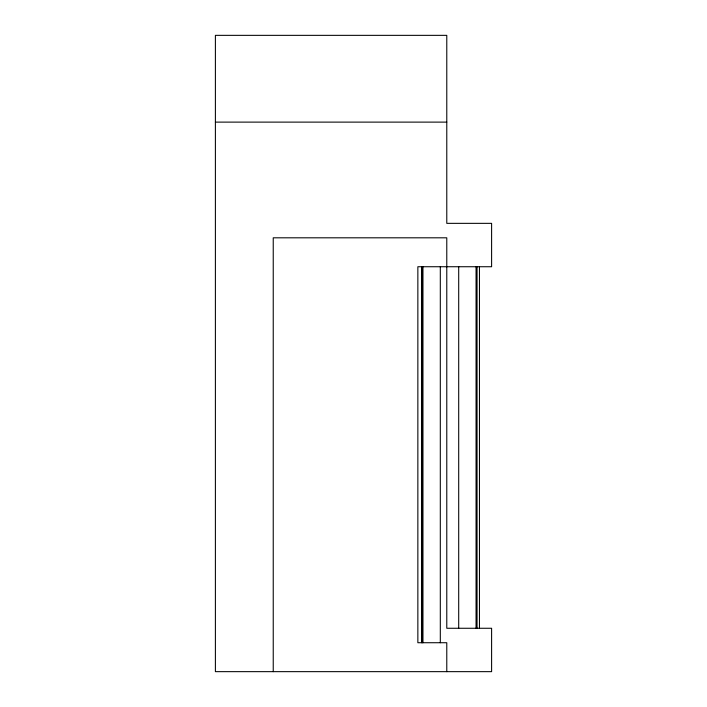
<?xml version="1.0" encoding="UTF-8"?>
<svg xmlns="http://www.w3.org/2000/svg" width="707" height="707" viewBox="0 0 707 707"><rect width="100%" height="100%" fill="white"/><g stroke="black" fill="none" stroke-linecap="round" stroke-linejoin="round"><path stroke-width="1.06" d="M215.396 122.117L446.78 122.117M479.461 266.601L479.461 628.267M477.048 266.601L477.048 628.267M476.058 266.601L476.058 628.267M458.702 266.601L458.702 628.267M446.78 671.65L446.78 642.725L417.855 642.725L417.855 266.733L491.604 266.733L491.604 223.35L446.78 223.35L446.78 35.35L215.396 35.35L215.396 671.65L491.604 671.65L491.604 628.267L446.78 628.267L446.78 237.808L273.238 237.808L273.238 671.65M440.311 266.733L440.311 642.725M422.954 266.733L422.954 642.725M422.132 266.733L422.132 642.725M421.77 266.733L421.77 642.725"/></g></svg>
